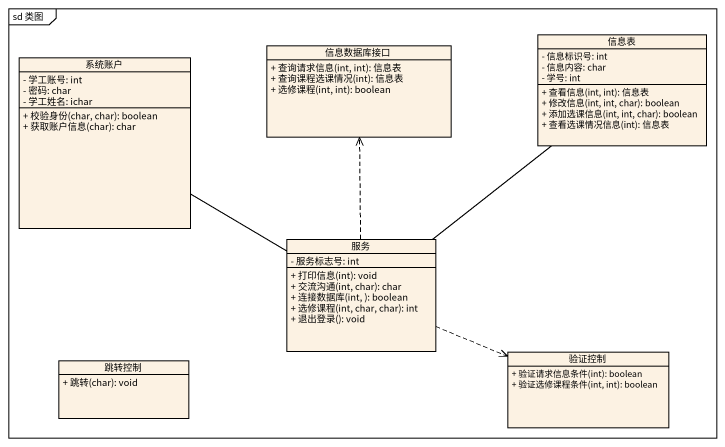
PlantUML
@startuml
mainframe sd 类图
hide circle
hide empty members
skinparam classAttributeIconSize 0
class 系统账户 {
  - 学工账号: int
  - 密码: char
  - 学工姓名: ichar
  + 校验身份(char, char): boolean
  + 获取账户信息(char): char
}
class 信息数据库接口 {
  + 查询请求信息(int, int): 信息表
  + 查询课程选课情况(int): 信息表
  + 选修课程(int, int): boolean
}
class 信息表 {
  - 信息标识号: int
  - 信息内容: char
  - 学号: int
  + 查看信息(int, int): 信息表
  + 修改信息(int, int, char): boolean
  + 添加选课信息(int, int, char): boolean
  + 查看选课情况信息(int): 信息表
}
class 服务 {
  - 服务标志号: int
  + 打印信息(int): void
  + 交流沟通(int, char): char
  + 连接数据库(int, ): boolean
  + 选修课程(int, char, char): int
  + 退出登录(): void
}
class 跳转控制 {
  + 跳转(char): void
}
class 验证控制 {
  + 验证请求信息条件(int): boolean
  + 验证选修课程条件(int, int): boolean
}
服务 -left- 系统账户
服务 .up.> 信息数据库接口
服务 -up- 信息表
服务 .right.> 验证控制
@enduml
